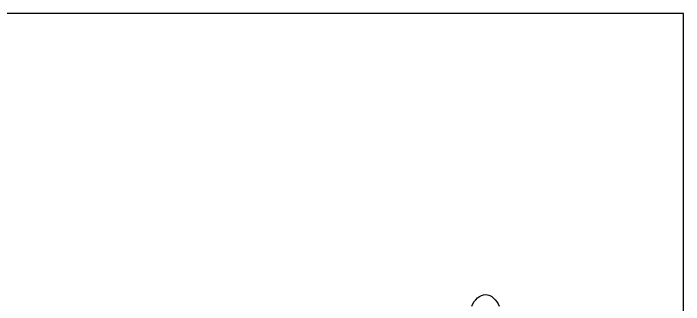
# Model space of a CAD drawing. Header units: millimetres. Extents: x -250 to 4, y -26 to 51.
# Drawn here: x -57.7 to 4, y 24.7 to 51.5 of the extents above; entities that cross this region are included whole.
import ezdxf

# ---------------------------------------------------------------- set-up
doc = ezdxf.new("R2010")
doc.units = ezdxf.units.MM
doc.layers.add('1', color=7, linetype='CONTINUOUS')

msp = doc.modelspace()

# ---------------------------------------------------------------- linework, layer by layer
at = {"layer": '1', "color": 0}
for p, q in [((4.01, 51.466), (-250.01, 51.466)), ((4.01, -26.466), (4.01, 51.466)), ((-14.977, 25.28), (-14.804, 25.411)), ((-14.804, 25.412), (-14.619, 25.509)), ((-14.804, 25.411), (-14.804, 25.412)), ((-14.619, 25.509), (-14.618, 25.51)), ((-14.618, 25.51), (-14.525, 25.543)), ((-14.525, 25.543), (-14.524, 25.544)), ((-14.524, 25.544), (-14.428, 25.568)), ((-14.428, 25.568), (-14.238, 25.588)), ((-14.238, 25.588), (-14.048, 25.567)), ((-14.048, 25.567), (-13.948, 25.541)), ((-13.948, 25.541), (-13.854, 25.505)), ((-13.854, 25.505), (-13.853, 25.506)), ((-13.853, 25.506), (-13.668, 25.407)), ((-13.668, 25.407), (-13.498, 25.276)), ((-15.507, 24.521), (-15.399, 24.745)), ((-15.399, 24.745), (-15.276, 24.941)), ((-15.276, 24.941), (-15.137, 25.12)), ((-15.137, 25.12), (-14.977, 25.28)), ((-13.498, 25.276), (-13.34, 25.116)), ((-13.34, 25.116), (-13.201, 24.936)), ((-13.201, 24.936), (-13.2, 24.936)), ((-13.2, 24.936), (-13.08, 24.744)), ((-13.08, 24.744), (-12.973, 24.522))]:
    msp.add_line(p, q, dxfattribs=at)

doc.saveas('drawing.dxf')
